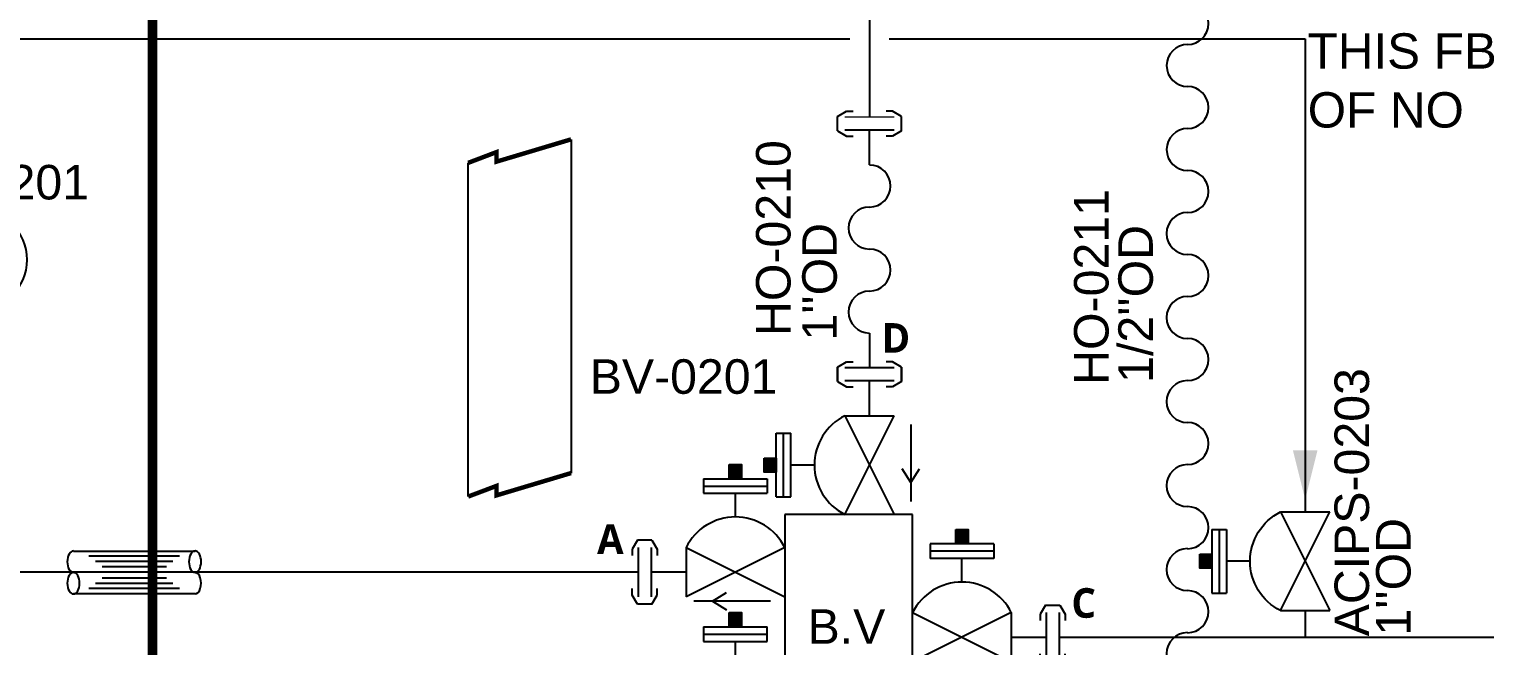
# Model space of a CAD drawing. Header units: millimetres. Extents: x -6754 to 5895, y -4820 to 1016.
# Drawn here: x -3083.1 to -2935.5, y -1865.2 to -1802.8 of the extents above; entities that cross this region are included whole.
import ezdxf
from ezdxf.enums import TextEntityAlignment as Align

# ---------------------------------------------------------------- set-up
doc = ezdxf.new("R2010")
doc.units = ezdxf.units.MM
doc.linetypes.add('HIDDEN', pattern=[0.375, 0.25, -0.125])
doc.layers.get('0').update_dxf_attribs({"linetype": 'CONTINUOUS'})
for name, color, linetype in [('can_move', 7, 'CONTINUOUS'), ('E---INDID------', 7, 'CONTINUOUS'), ('E---INDID-TEXT-25-35', 2, 'CONTINUOUS'), ('P---PEQID------', 7, 'CONTINUOUS'), ('P---PHOSD-TEXT-25-35', 2, 'CONTINUOUS'), ('P---PLINB-CHWS009', 7, 'CONTINUOUS'), ('P---PLINB-CIPS038', 7, 'CONTINUOUS'), ('P---PLINB-P232', 7, 'CONTINUOUS'), ('P---PLINB-PRO012', 7, 'CONTINUOUS'), ('P---PLINB-PRO052', 7, 'CONTINUOUS'), ('P---PVL4D------', 7, 'CONTINUOUS'), ('P---PVL4D-TEXT-25-35', 2, 'CONTINUOUS'), ('P---PVLSD-TEXT-25-35', 2, 'CONTINUOUS'), ('P---TANKB-V02', 7, 'CONTINUOUS'), ('VALVE', 6, 'CONTINUOUS')]:
    doc.layers.add(name, color=color, linetype=linetype)
doc.styles.add('ROMANS', font='romans.shx')
doc.styles.get("Standard").update_dxf_attribs({"font": 'arial.ttf'})

# ---------------------------------------------------------------- blocks, each defined once
blk = doc.blocks.new('rgyjryjyfrjfhjgfgj')
at = {"color": 0, "linetype": 'ByBlock'}
for p, q in [((716.48, 396.87), (717.39, 397.41)), ((717.39, 397.41), (718.05, 397.41)), ((722.07, 397.41), (721.4, 397.41)), ((722.97, 396.87), (722.07, 397.41)), ((722.97, 395.42), (722.97, 396.87)), ((716.48, 395.42), (717.39, 394.88)), ((717.39, 394.88), (718.05, 394.88)), ((722.07, 394.88), (721.4, 394.88)), ((722.97, 395.42), (722.07, 394.88))]:
    blk.add_line(p, q, dxfattribs=at)
at = {"color": 6, "linetype": 'ByBlock'}
blk.add_line((719.73, 391.95), (719.73, 395.48), dxfattribs=at)
at = {"color": 1, "linetype": 'ByBlock', "lineweight": 15}
blk.add_lwpolyline([(717.23, 396.8), (722.23, 396.8)], dxfattribs=at)
at = {"color": 6, "linetype": 'ByBlock'}
blk.add_lwpolyline([(717.23, 395.48), (722.23, 395.48)], dxfattribs=at)
blk = doc.blocks.new('phi_158624437617')
at = {"color": 0, "linetype": 'ByBlock'}
blk.add_line((-3.24, 3.47), (-3.24, 4.92), dxfattribs=at)
blk.add_blockref('rgyjryjyfrjfhjgfgj', (-719.73, -391.95), dxfattribs=at)
at = {"flags": 1}
for p, rotation in [((0, 4.85), 90), ((0, 0), 270)]:
    blk.add_attdef('PHI_CONNECTIONPOINT', p, '', height=0.1, rotation=rotation, dxfattribs=at)
blk = doc.blocks.new('hhg')
at = {"color": 6}
for centre, start, end in [((385.22, 231.26), 0, 180), ((395.86, 231.26), 0, 180), ((390.54, 231.26), 180, 0), ((401.18, 231.26), 180, 0)]:
    blk.add_arc(centre, 2.66, start, end, dxfattribs=at)
blk = doc.blocks.new('phi_158624461021')
at = {"color": 0, "linetype": 'ByBlock', "xscale": 0.8, "yscale": 0.8, "zscale": 0.8}
blk.add_blockref('hhg', (-306.05, -185.01), dxfattribs=at)
for tag, p, height in [('CODE', (2.57, 8.01), 3.5), ('DN', (4.94, 3.52), 3.5), ('DNCALC', (4.94, 3.52), 2)]:
    blk.add_attdef(tag, p, '', height=height)
at = {"flags": 1}
blk.add_attdef('PHI_CONNECTIONPOINT', (0, 0), '', height=0.08, rotation=180, dxfattribs=at)
blk.add_attdef('PHI_CONNECTIONPOINT', (17.03, 0), '', height=0.08, dxfattribs=at)
blk = doc.blocks.new('4')
at = {"layer": 'VALVE', "color": 5}
for p, q in [((9179.88, -8914.3), (9180.79, -8913.76)), ((9180.79, -8913.76), (9181.45, -8913.76)), ((9185.46, -8913.76), (9184.8, -8913.76)), ((9186.37, -8914.3), (9185.46, -8913.76)), ((9194.88, -8914.3), (9195.79, -8913.76)), ((9195.79, -8913.76), (9196.45, -8913.76)), ((9200.46, -8913.76), (9199.8, -8913.76)), ((9201.37, -8914.3), (9200.46, -8913.76)), ((9179.88, -8915.75), (9179.88, -8914.3)), ((9186.37, -8915.75), (9186.37, -8914.3)), ((9194.88, -8915.75), (9194.88, -8914.3)), ((9201.37, -8915.75), (9201.37, -8914.3)), ((9179.88, -8915.75), (9180.79, -8916.29)), ((9180.79, -8916.29), (9181.45, -8916.29)), ((9183.12, -8919.22), (9183.12, -8915.69)), ((9185.46, -8916.29), (9184.8, -8916.29)), ((9186.37, -8915.75), (9185.46, -8916.29)), ((9194.88, -8915.75), (9195.79, -8916.29)), ((9195.79, -8916.29), (9196.45, -8916.29)), ((9198.12, -8919.22), (9198.12, -8915.69)), ((9200.46, -8916.29), (9199.8, -8916.29)), ((9201.37, -8915.75), (9200.46, -8916.29)), ((9185.62, -8919.22), (9180.62, -8919.22)), ((9185.62, -8929.22), (9180.62, -8919.22)), ((9185.62, -8919.22), (9180.62, -8929.22)), ((9200.62, -8919.22), (9195.62, -8919.22)), ((9200.62, -8929.22), (9195.62, -8919.22)), ((9200.62, -8919.22), (9195.62, -8929.22)), ((9191.11, -8920.99), (9191.11, -8927.45)), ((9192.59, -8920.99), (9191.11, -8920.99)), ((9191.85, -8920.99), (9191.85, -8927.45)), ((9192.59, -8920.99), (9192.59, -8927.45)), ((9206.11, -8920.99), (9206.11, -8927.45)), ((9207.59, -8920.99), (9206.11, -8920.99)), ((9206.85, -8920.99), (9206.85, -8927.45)), ((9207.59, -8920.99), (9207.59, -8927.45)), ((9188.71, -8924.22), (9191.11, -8924.22)), ((9203.71, -8924.22), (9206.11, -8924.22)), ((9191.11, -8927.45), (9192.59, -8927.45)), ((9207.59, -8927.45), (9206.11, -8927.45)), ((9177.33, -8928.36), (9170.87, -8928.36)), ((9170.87, -8928.36), (9170.87, -8929.84)), ((9177.33, -8928.36), (9177.33, -8929.84)), ((9205.74, -8928.36), (9212.19, -8928.36)), ((9205.74, -8928.36), (9205.74, -8929.84)), ((9212.19, -8928.36), (9212.19, -8929.84)), ((9177.33, -8929.1), (9170.87, -8929.1)), ((9177.33, -8929.84), (9170.87, -8929.84)), ((9174.1, -8932.23), (9174.1, -8929.84)), ((9203.97, -8929.22), (9179.1, -8929.22)), ((9179.1, -8929.22), (9179.1, -8942.19)), ((9203.97, -8942.19), (9203.97, -8929.22)), ((9205.74, -8929.1), (9212.19, -8929.1)), ((9205.74, -8929.84), (9212.19, -8929.84)), ((9208.97, -8932.23), (9208.97, -8929.84)), ((9164.18, -8934.58), (9163.64, -8935.48)), ((9165.63, -8934.58), (9164.18, -8934.58)), ((9165.63, -8934.58), (9166.17, -8935.48)), ((9217.43, -8934.58), (9216.89, -8935.48)), ((9217.43, -8934.58), (9218.89, -8934.58)), ((9218.89, -8934.58), (9219.43, -8935.48)), ((9163.64, -8935.48), (9163.64, -8936.14)), ((9166.17, -8935.48), (9166.17, -8936.14)), ((9169.1, -8935.32), (9169.1, -8940.32)), ((9169.1, -8935.32), (9179.1, -8940.32)), ((9179.1, -8935.32), (9169.1, -8940.32)), ((9213.97, -8935.32), (9203.97, -8940.32)), ((9203.97, -8935.32), (9213.97, -8940.32)), ((9213.97, -8935.32), (9213.97, -8940.32)), ((9216.89, -8935.48), (9216.89, -8936.14)), ((9219.43, -8935.48), (9219.43, -8936.14)), ((9169.1, -8937.82), (9165.56, -8937.82)), ((9213.97, -8937.82), (9217.5, -8937.82)), ((9163.64, -8940.16), (9163.64, -8939.5)), ((9164.18, -8941.06), (9163.64, -8940.16)), ((9165.63, -8941.06), (9166.17, -8940.16)), ((9166.17, -8940.16), (9166.17, -8939.5)), ((9216.89, -8940.16), (9216.89, -8939.5)), ((9217.43, -8941.06), (9216.89, -8940.16)), ((9218.89, -8941.06), (9219.43, -8940.16)), ((9219.43, -8940.16), (9219.43, -8939.5)), ((9165.63, -8941.06), (9164.18, -8941.06)), ((9179.1, -8942.19), (9203.97, -8942.19)), ((9194.03, -8942.19), (9189.03, -8952.19)), ((9194.03, -8952.19), (9189.03, -8942.19)), ((9217.43, -8941.06), (9218.89, -8941.06)), ((9199.52, -8950.42), (9199.52, -8943.96)), ((9201, -8943.96), (9199.52, -8943.96)), ((9200.26, -8950.42), (9200.26, -8943.96)), ((9201, -8950.42), (9201, -8943.96)), ((9197.12, -8947.19), (9199.52, -8947.19)), ((9201, -8950.42), (9199.52, -8950.42)), ((9194.03, -8952.19), (9189.03, -8952.19)), ((9191.53, -8952.19), (9191.53, -8955.72)), ((9188.29, -8955.66), (9189.19, -8955.12)), ((9189.19, -8955.12), (9189.86, -8955.12)), ((9193.87, -8955.12), (9193.21, -8955.12)), ((9194.77, -8955.66), (9193.87, -8955.12)), ((9188.29, -8955.66), (9188.29, -8957.11)), ((9194.77, -8955.66), (9194.77, -8957.11)), ((9188.29, -8957.11), (9189.19, -8957.65)), ((9189.19, -8957.65), (9189.86, -8957.65)), ((9193.87, -8957.65), (9193.21, -8957.65)), ((9194.77, -8957.11), (9193.87, -8957.65))]:
    blk.add_line(p, q, dxfattribs=at)
for points in [[(9185.62, -8914.37), (9180.62, -8914.37)], [(9200.62, -8914.37), (9195.62, -8914.37)], [(9185.62, -8915.69), (9180.62, -8915.69)], [(9200.62, -8915.69), (9195.62, -8915.69)], [(9164.24, -8940.32), (9164.24, -8935.32)], [(9165.56, -8940.32), (9165.56, -8935.32)], [(9217.5, -8940.32), (9217.5, -8935.32)], [(9218.82, -8940.32), (9218.82, -8935.32)], [(9194.03, -8955.72), (9189.03, -8955.72)], [(9194.03, -8957.04), (9189.03, -8957.04)]]:
    blk.add_lwpolyline(points, dxfattribs=at)
for centre, start, end in [((9183.12, -8924.22), 296.5651, 63.4349), ((9198.12, -8924.22), 296.5651, 63.4349), ((9174.1, -8937.82), 26.5651, 153.4349), ((9208.97, -8937.82), 26.5651, 153.4349), ((9191.53, -8947.19), 296.5651, 63.4349)]:
    blk.add_arc(centre, 5.59, start, end, dxfattribs=at)
blk = doc.blocks.new('phi_16765290651')
at = {"color": 0, "linetype": 'ByBlock'}
blk.add_blockref('4', (-9164.24, 8937.72), dxfattribs=at)
at = {"flags": 1}
for tag, p, rotation in [('PHI_CONNECTIONPOINT', (18.98, 23.35), 90), ('PHI_CONNECTIONPOINT', (36.98, 23.35), 90), ('PHI_CONNECTIONPOINT', (0, 0), 180), ('PHI_INSERTPOINT', (28.79, -8.7), 90), ('PHI_CONNECTIONPOINT', (28.89, -23.55), 90)]:
    blk.add_attdef(tag, p, '', height=0.1, rotation=rotation, dxfattribs=at)
for tag, p in [('P_NAME', (30.12, -9.84)), ('PRJ_TAG_B', (49.25, -38.67)), ('DNCALC', (44.99, -35.75))]:
    blk.add_attdef(tag, p, '', height=3.5, rotation=90)
blk = doc.blocks.new('ADV')
at = {"color": 6}
blk.add_arc((1709.4, 811.99), 5.59, 26.5651, 153.4349, dxfattribs=at)
at = {"layer": 'VALVE'}
for p, q in [((1706.18, 821.46), (1712.63, 821.46)), ((1706.18, 821.46), (1706.18, 819.98)), ((1706.18, 820.72), (1712.63, 820.72)), ((1712.63, 821.46), (1712.63, 819.98)), ((1706.18, 819.98), (1712.63, 819.98)), ((1709.4, 817.58), (1709.4, 819.98)), ((1704.4, 814.49), (1704.4, 809.49)), ((1714.4, 814.49), (1704.4, 809.49)), ((1704.4, 814.49), (1714.4, 809.49)), ((1714.4, 814.49), (1714.4, 809.49))]:
    blk.add_line(p, q, dxfattribs=at)
blk = doc.blocks.new('phi_16777588438')
at = {"color": 0, "linetype": 'ByBlock'}
blk.add_blockref('ADV', (-1709.4, -811.99), dxfattribs=at)
at = {"flags": 1}
blk.add_attdef('PHI_CONNECTIONPOINT', (-5, 0), '', height=0.1, rotation=180, dxfattribs=at)
for tag, p in [('PHI_INSERTPOINT', (0, 0)), ('PHI_CONNECTIONPOINT', (5, 0))]:
    blk.add_attdef(tag, p, '', height=0.1, dxfattribs=at)
at = {"color": 7}
for tag, p in [('PRJ_TAG_B', (-12.54, -6.47)), ('DNCALC', (-8.39, -11.88))]:
    blk.add_attdef(tag, p, '', height=3.5, dxfattribs=at)
blk = doc.blocks.new('LS')
at = {"color": 0, "linetype": 'ByBlock'}
blk.add_circle((-2797.24, 7256.91), 5.14, dxfattribs=at)
blk.add_text('LS', height=3, dxfattribs=at).set_placement((-2799.69, 7255.32))
blk = doc.blocks.new('phi_16778171670')
at = {"color": 0, "linetype": 'ByBlock'}
blk.add_blockref('LS', (2797.24, -7262.05), dxfattribs=at)
at = {"width": 0.8}
blk.add_attdef('DEVICE', (-6.87, -3.43, 0), '', height=3.2, rotation=180, dxfattribs=at)
blk = doc.blocks.new('gbng')
at = {"color": 0, "linetype": 'Continuous'}
for p, q in [((102.13, 150.21), (146.62, 150.21)), ((146.62, 134.51), (102.13, 134.51))]:
    blk.add_line(p, q, dxfattribs=at)
at = {"color": 1, "linetype": 'Continuous'}
for p, q in [((107.81, 148.27), (140.94, 148.27)), ((110.22, 146.34), (138.53, 146.34)), ((112.62, 144.41), (136.12, 144.41)), ((112.62, 140.3), (136.12, 140.3)), ((107.81, 136.44), (140.94, 136.44)), ((110.22, 138.37), (138.53, 138.37))]:
    blk.add_line(p, q, dxfattribs=at)
at = {"color": 0, "linetype": 'Continuous'}
for centre, start_param, end_param in [((102.13, 146.28), 0, 3.141593), ((146.62, 138.43), 3.141593, 6.283185)]:
    blk.add_ellipse(centre, major_axis=(0, 3.93), ratio=0.568604, start_param=start_param, end_param=end_param, dxfattribs=at)
at = {"color": 0, "linetype": 'Continuous', "extrusion": (0, 0, -1)}
for centre, major_axis in [((146.62, 146.28), (0, 3.93)), ((102.13, 138.43), (0, -3.93))]:
    blk.add_ellipse(centre, major_axis=major_axis, ratio=0.568604, dxfattribs=at)
blk = doc.blocks.new('phi_16781898880')
at = {"color": 0, "linetype": 'ByBlock', "xscale": 0.395994, "yscale": 0.395994, "zscale": 0.395994}
blk.add_blockref('gbng', (-40.44, -56.37), dxfattribs=at)
at = {"flags": 1}
for p, rotation in [((0, 0), 180), ((17.62, 0), 90)]:
    blk.add_attdef('PHI_INSERTPOINT', p, '', height=0.1, rotation=rotation, dxfattribs=at)

msp = doc.modelspace()

# ---------------------------------------------------------------- hatches: boundary and pattern name
h = msp.add_hatch(color=1)
h.dxf.hatch_style = 1
h.paths.add_polyline_path([(-3007.39, -1847.65), (-3007.39, -1846.21), (-3008.63, -1846.21), (-3008.63, -1847.65)])
h = msp.add_hatch(color=1)
h.dxf.hatch_style = 1
h.paths.add_polyline_path([(-3010.91, -1848.31), (-3010.91, -1846.86), (-3012.15, -1846.86), (-3012.15, -1848.31)])
h = msp.add_hatch(color=1)
h.dxf.hatch_style = 1
h.paths.add_polyline_path([(-2987.94, -1854.9), (-2987.94, -1853.45), (-2989.18, -1853.45), (-2989.18, -1854.9)])
h = msp.add_hatch(color=1)
h.dxf.hatch_style = 1
h.paths.add_polyline_path([(-3010.91, -1863.31), (-3010.91, -1861.86), (-3012.15, -1861.86), (-3012.15, -1863.31)])
at = {"layer": 'can_move'}
h = msp.add_hatch(color=1, dxfattribs=at)
h.dxf.hatch_style = 1
h.paths.add_polyline_path([(-2964.46, -1857.38), (-2963.22, -1857.38), (-2963.22, -1855.94), (-2964.46, -1855.94)])

# ---------------------------------------------------------------- linework, layer by layer
at = {"color": 1}
for points in [[(-3008.63, -1846.21), (-3007.39, -1846.21), (-3007.39, -1847.65), (-3008.63, -1847.65)], [(-3012.15, -1846.86), (-3010.91, -1846.86), (-3010.91, -1848.31), (-3012.15, -1848.31)], [(-2989.18, -1853.45), (-2987.94, -1853.45), (-2987.94, -1854.9), (-2989.18, -1854.9)], [(-3012.15, -1861.86), (-3010.91, -1861.86), (-3010.91, -1863.31), (-3012.15, -1863.31)]]:
    msp.add_lwpolyline(points, close=True, dxfattribs=at)
at = {"layer": 'can_move'}
for p, q in [((-2993.73, -1842.82), (-2993.73, -1850.6)), ((-2993.73, -1848.69), (-2994.61, -1847.3)), ((-2993.73, -1848.69), (-2992.85, -1847.3)), ((-3007.96, -1860.7), (-3015.75, -1860.7)), ((-3013.84, -1860.7), (-3012.44, -1859.82)), ((-3013.84, -1860.7), (-3012.44, -1861.58))]:
    msp.add_line(p, q, dxfattribs=at)
at = {"layer": 'can_move', "linetype": 'HIDDEN', "ltscale": 20, "const_width": 1}
msp.add_lwpolyline([(-3070.62, -1738.95), (-3070.62, -1921.11)], dxfattribs=at)
at = {"layer": 'can_move', "const_width": 0.451}
for points in [[(-3038.62, -1816.3), (-3035.75, -1815.21), (-3035.75, -1816.18), (-3028.19, -1813.92)], [(-3038.62, -1850.11), (-3035.75, -1849.03), (-3035.75, -1849.99), (-3028.19, -1847.73)]]:
    msp.add_lwpolyline(points, dxfattribs=at)
at = {"layer": 'can_move'}
for points in [[(-3028.19, -1813.92), (-3028.19, -1847.73)], [(-3038.62, -1850.11), (-3038.62, -1816.3)]]:
    msp.add_lwpolyline(points, dxfattribs=at)
at = {"layer": 'can_move', "color": 1}
msp.add_lwpolyline([(-2964.46, -1855.94), (-2963.22, -1855.94), (-2963.22, -1857.38), (-2964.46, -1857.38)], close=True, dxfattribs=at)
at = {"layer": 'can_move', "color": 6}
for centre, start, end in [((-2965.69, -1819.2), 270, 90), ((-2965.69, -1823.46), 90, 270), ((-2965.69, -1827.72), 270, 90), ((-2965.69, -1831.97), 90, 270), ((-2965.69, -1836.23), 270, 90), ((-2965.69, -1840.49), 90, 270), ((-2965.69, -1844.74), 270, 90), ((-2965.69, -1849), 90, 270), ((-2965.69, -1853.26), 270, 90), ((-2965.69, -1857.51), 90, 270), ((-2965.69, -1861.77), 270, 90), ((-2965.69, -1866.02), 90, 270)]:
    msp.add_arc(centre, 2.13, start, end, dxfattribs=at)
at = {"layer": 'P---PLINB-CIPS038', "color": 62, "linetype": 'Continuous', "ltscale": 0.1}
msp.add_lwpolyline([(-3021.38, -1857.77), (-3099.21, -1857.77)], dxfattribs=at)
at = {"layer": 'P---PLINB-P232', "color": 62, "linetype": 'Continuous', "ltscale": 0.1}
for points in [[(-3099.2, -1803.72), (-2999.93, -1803.72)], [(-2995.93, -1803.72), (-2953.76, -1803.72)], [(-2953.76, -1803.72), (-2953.76, -1851.66)], [(-2953.76, -1861.66), (-2953.76, -1864.36)]]:
    msp.add_lwpolyline(points, dxfattribs=at)
at = {"layer": 'P---PLINB-P232', "color": 62, "linetype": 'ByBlock'}
msp.add_solid([(-2953.76, -1850.41), (-2955.01, -1845.41), (-2952.51, -1845.41)], dxfattribs=at)
at = {"layer": 'P---PLINB-PRO012', "color": 4, "linetype": 'Continuous', "ltscale": 0.1}
for points in [[(-2978.71, -1864.36), (-2953.76, -1864.36)], [(-2953.76, -1864.36), (-2888.36, -1864.36)]]:
    msp.add_lwpolyline(points, dxfattribs=at)
at = {"layer": 'P---PLINB-PRO052', "color": 4, "linetype": 'Continuous', "ltscale": 0.1}
msp.add_lwpolyline([(-2997.93, -1769.91), (-2997.93, -1811.66)], dxfattribs=at)

# ---------------------------------------------------------------- block references
at = {"layer": 'can_move'}
ref = msp.add_blockref('phi_158624461021', (-2965.69, -1817.08), dxfattribs=dict(at, rotation=90))
ref.add_attrib('DN', "1/2''OD", (-2969.21, -1838.59), dxfattribs={"layer": 'P---PHOSD-TEXT-25-35', "color": 7, "height": 3.5, "rotation": 90})
ref.add_attrib('CODE', 'HO-0211', (-2973.7, -1838.79), dxfattribs={"layer": 'P---PHOSD-TEXT-25-35', "color": 7, "height": 3.5, "rotation": 90})
at = {"layer": 'E---INDID------'}
ref = msp.add_blockref('phi_16778171670', (-3088.51, -1820.98), dxfattribs=at)
ref.add_attrib('DEVICE', 'LS-0201', dxfattribs={"layer": 'E---INDID-TEXT-25-35', "color": 7, "height": 3.5}).set_placement((-3077.06, -1816.51, 0), align=Align.TOP_RIGHT)
at = {"layer": 'P---PEQID------', "xscale": 0.7, "yscale": 0.7, "zscale": 0.7, "rotation": 180}
msp.add_blockref('phi_16781898880', (-3066.31, -1857.8), dxfattribs=at)
at = {"layer": 'P---PLINB-CHWS009', "xscale": -1}
msp.add_blockref('phi_158624437617', (-2997.93, -1816.51), dxfattribs=at)
at = {"layer": 'P---PLINB-CHWS009'}
ref = msp.add_blockref('phi_158624461021', (-2997.93, -1833.54), dxfattribs=dict(at, rotation=90))
ref.add_attrib('DN', "1''OD", (-3001.25, -1834.31), dxfattribs={"layer": 'P---PHOSD-TEXT-25-35', "color": 7, "height": 3.5, "rotation": 90})
ref.add_attrib('CODE', 'HO-0210', (-3005.94, -1833.84), dxfattribs={"layer": 'P---PHOSD-TEXT-25-35', "color": 7, "height": 3.5, "rotation": 90})
at = {"layer": 'P---PLINB-CHWS009', "rotation": 180}
msp.add_blockref('phi_158624437617', (-2997.93, -1833.54), dxfattribs=at)
at = {"layer": 'P---PVL4D------'}
ref = msp.add_blockref('phi_16765290651', (-2998.03, -1891.65), dxfattribs=dict(at, rotation=90.00000000000001))
ref.add_attrib('PRJ_TAG_B', 'BV-0201', dxfattribs={"layer": 'P---PVL4D-TEXT-25-35', "color": 7, "height": 3.5}).set_placement((-3007.27, -1836.2), align=Align.TOP_RIGHT)
ref.add_attrib('P_NAME', 'B.V', dxfattribs={"layer": 'P---PVL4D-TEXT-25-35', "color": 7, "height": 3.5}).set_placement((-2996.33, -1861.53), align=Align.TOP_RIGHT)
at = {"layer": 'P---TANKB-V02', "extrusion": (-4.68864e-32, 1.22465e-16, -1)}
ref = msp.add_blockref('phi_16777588438', (2953.76, -1856.66), dxfattribs=dict(at, rotation=270))
ref.add_attrib('DNCALC', "1''OD", (-2943.08, -1864.2), dxfattribs={"layer": 'P---PVLSD-TEXT-25-35', "color": 7, "height": 3.5, "rotation": 90})
ref.add_attrib('PRJ_TAG_B', 'ACIPS-0203', (-2947.29, -1864.27), dxfattribs={"layer": 'P---PVLSD-TEXT-25-35', "color": 7, "height": 3.5, "rotation": 90})

# ---------------------------------------------------------------- texts
at = {"color": 1, "insert": (-2953.51, -1779.3), "char_height": 3.5805, "width": 72.3012, "attachment_point": 1}
msp.add_mtext('FIRST SAMPLE WILL BE STERILE .\\P2ND SAMPLE ONWARDS IS NON-STERILE.\\PTHIS FBV WILL HAVE ZONE OF NO  MIXING.  ', dxfattribs=at)
at = {"char_height": 3, "attachment_point": 1, "style": 'ROMANS'}
for s, heights, insert in [('{\\fSegoe UI Semibold|b0|i0|c0|p34;D}', [-3], (-2996.7, -1832.54)), ('{\\fSegoe UI Semibold|b0|i0|c0|p34;A}', [-3], (-3025.56, -1852.94)), ('{\\fSegoe UI Semibold|b0|i0|c0|p34;C}', [-3.1], (-2977.47, -1859.39))]:
    msp.add_mtext_dynamic_manual_height_columns(s, width=64.4856, gutter_width=0.5, heights=heights, dxfattribs=dict(at, insert=insert))

doc.saveas('drawing.dxf')
